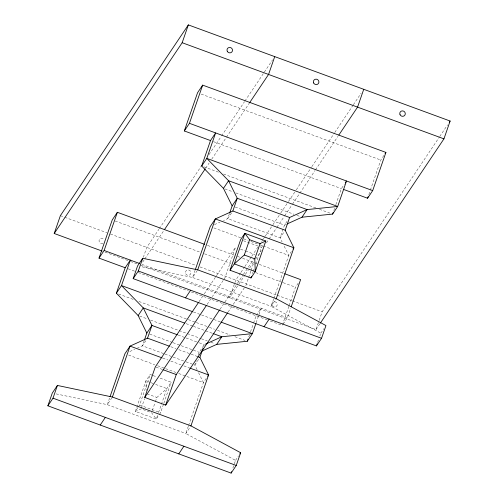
<?xml version="1.0" encoding="UTF-8"?>
<svg xmlns="http://www.w3.org/2000/svg" width="498" height="498" viewBox="0 0 498 498"><rect width="100%" height="100%" fill="white"/><g stroke="black" fill="none" stroke-linecap="round" stroke-linejoin="round"><path stroke-width="0.37" stroke-dasharray="2.49 1.87" d="M143.318 257.366L146.773 247.382L158.874 229.341M109.554 398.12L107.288 404.662L56.056 393.874M144.134 340.862L142.422 345.811L137.523 348.034M138.332 406.959L139.614 405.055L150.191 374.496L152.357 375.293M141.345 408.148L144.619 398.693M195.11 270.215L192.595 277.492L140.604 266.536M152.32 410.539L155.096 402.533M155.345 401.805L156.858 397.441L166.867 388.546L171.138 382.19L159.578 377.945M157.549 415.463L156.291 419.104L135.344 411.41L145.926 380.858L150.191 374.496M158.557 412.556L166.867 388.546L155.314 384.307M159.273 414.653L160.555 412.742L163.574 404.015M163.83 403.287L171.138 382.19M229.441 213.686L227.723 218.641L223.527 220.539M197.115 369.759L194.78 365.04L196.249 360.795M198.204 355.136L199.188 352.304L204.305 344.678L205.705 344.043M203.813 346.091L204.305 344.678L199.212 342.805M188.344 426.226L185.822 433.503L235.535 460.37L232.348 469.564M188.593 425.504L203.458 382.576L206.869 377.49M245.856 285.572L248.378 278.295M248.626 277.567L250.899 271.018M251.148 270.29L253.918 262.29M252.486 273.576L252.99 272.12M253.245 271.391L253.999 269.206M255.76 264.114L261.556 247.382L264.114 243.566M248.782 336.897L249.535 334.712M250.544 331.805L253.314 323.8M253.569 323.078L256.09 315.8M256.165 322.716L261.207 308.169L256.514 315.166M273.645 299.055L271.13 306.326L320.837 333.193L319.859 336.026M273.9 298.327L288.759 255.399L291.324 251.59M288.877 306.314L282.266 325.412L268.447 320.339M289.133 305.579L295.495 287.215L298.906 282.129M283.119 324.142L287.383 317.78L290.689 308.231M333.834 210.449L334.588 208.27M335.851 204.628L341.391 188.624L344.379 184.173M140.598 265.21L315.993 329.614L318.957 321.061M319.199 320.345L322.162 311.792L439.317 137.143M317.656 342.387L318.876 338.852M368.844 194.562L370.114 190.89M370.369 190.155L380.796 160.045L384.207 154.953M159.31 228.694L201.242 166.183M209.023 154.579L221.124 136.539M221.56 135.892L244.468 101.735M244.904 101.088L272.568 59.847M142.733 262.029L144.439 259.483M144.868 258.848L163.63 230.873M205.662 168.212L209.129 163.045M211.731 159.167L226.036 137.84M226.466 137.193L249.791 102.426M145.833 340.725L142.422 345.811L164.234 353.823M231.564 212.914L227.723 218.641L280.081 237.863L282.086 241.91M111.982 397.672L107.288 404.662L185.822 433.503L190.516 426.506M197.283 270.495L192.595 277.492L271.13 306.326L276.247 298.7M199.088 301.601L203.856 294.492M204.292 293.851L215.995 276.402M216.425 275.755L235.498 247.325L224.915 277.878L212.347 296.621M137.902 407.594L135.344 411.41L141.096 408.877L151.566 412.718L156.291 419.104L158.85 415.288M207.143 304.371L211.911 297.262M240.534 272.979L235.778 280.069L229.603 297.891L238.561 284.539M240.964 272.331L244.425 267.177M244.854 266.536L251.341 256.868M251.77 256.221L257.821 247.201M261.711 241.399L263.012 239.47M263.442 238.822L264.743 236.886M265.173 236.245L272.524 225.289M272.954 224.642L280.306 213.686M280.735 213.044L288.087 202.088M288.516 201.441L295.868 190.485M296.298 189.844L311.424 167.284M311.86 166.643L334.339 133.128M334.768 132.487L352.926 105.42M353.356 104.773L361.137 93.176M220.029 309.295L236.936 284.09M237.365 283.443L243.005 275.045M243.435 274.398L253.407 259.539M238.99 283.904L244.96 275.002M245.39 274.367L248.371 269.916M249.654 268.005L253.488 262.284M255.655 259.053L261.294 250.65M266.492 242.9L268.659 239.669M269.094 239.021L276.465 228.034M276.894 227.387L284.265 216.406M284.7 215.759L292.065 204.771M292.5 204.124L299.435 193.79M299.871 193.143L315.041 170.528M315.471 169.88L337.943 136.384M287.047 221.317L284.489 225.133L280.081 237.863L284.346 231.508M228.09 312.065L232.852 304.957M233.288 304.309L244.991 286.86M194.78 365.04L199.044 358.678M439.746 136.496L447.528 124.898M315.993 329.614L319.884 323.812M235.535 460.37L238.517 455.919M320.837 333.193L323.825 328.742M214.426 224.66L220.029 222.127M286.593 224.181L284.489 225.133L235.044 206.975M129.822 351.52L134.721 349.297M201.173 94.085L380.796 160.045M213.412 141.631L341.391 188.624M203.869 166.824L218.41 172.165M223.502 174.032L315.85 207.946M319.486 209.285L331.12 213.555M224.909 188.904L232.18 191.574M235.815 192.907L293.988 214.271M296.895 215.335L300.537 216.674M213.866 227.897L240.771 237.776M243.678 238.847L248.041 240.447M250.948 241.518L258.948 244.456M259.676 244.723L262.583 245.788M263.311 246.056L288.759 255.399L283.754 245.284M243.503 240.752L259.39 246.585M260.112 246.852L261.556 247.382M240.553 249.181L244.885 250.768M245.607 251.036L254.995 254.484M207.529 245.408L233.792 255.051M237.44 256.389L239.631 257.192M242.545 258.263L258.568 264.145M259.29 264.413L283.935 273.464M115.144 220.994L200.221 252.231M204.597 253.837L230.86 263.486M255.623 272.574L282.441 282.428M283.169 282.69L295.495 287.215M60.383 215.659L64.012 216.997M64.74 217.259L106.846 232.722M110.475 234.054L195.652 265.334M200.028 266.94L276.427 294.997M277.156 295.264L291.672 300.593M292.401 300.86L322.162 311.792M141.949 264.376L287.383 317.78M105.028 252.144L129.71 261.207M130.439 261.475L137.697 264.139M128.104 268.802L134.653 271.205M138.288 272.543L188.462 290.969M191.369 292.033L267.725 320.071M193.485 312.003L200.762 314.674M201.485 314.941L213.119 319.212M213.847 319.479L220.396 321.882M118.561 294.001L133.831 299.609M138.923 301.477L187.64 319.367M188.369 319.635L195.639 322.306M196.368 322.573L208.73 327.111M209.459 327.379L214.551 329.246M217.458 330.317L229.821 334.855M234.907 336.723L245.091 340.464M186.171 323.669L192.714 326.072M193.442 326.339L212.347 333.28M139.602 316.074L147.601 319.013M150.514 320.083L200.688 338.509M201.416 338.777L207.23 340.912M210.866 342.244L214.501 343.583M178.128 335.061L185.399 337.731M186.128 337.999L198.484 342.543M149.736 334.152L172.283 342.425M173.005 342.692L199.188 352.304M170.808 346.726L175.9 348.594M178.807 349.664L190.441 353.935M191.17 354.203L196.99 356.338M164.963 354.09L185.324 361.567M186.053 361.834L193.324 364.505M162.765 358.124L167.857 359.992M170.764 361.062L180.942 364.797M183.855 365.868L188.941 367.736M128.559 355.074L154.735 364.685M157.648 365.756L164.919 368.427M165.647 368.694L175.825 372.429M178.732 373.5L203.458 382.576L198.447 372.46M156.036 367.132L162.535 369.516M153.079 375.56L156.689 376.886M150.259 382.445L145.926 380.858L146.275 390.6M150.981 382.713L154.592 384.039M147.084 393.856L156.858 397.441M139.614 405.055L160.555 412.742M103.03 243.398A2.795 2.689 33.9 0 1 99.326 242.034A2.795 2.689 33.9 0 1 100.571 238.436A2.795 2.689 33.9 0 1 104.275 239.793M272.188 305.442A2.702 2.596 33.9 0 0 276.801 305.897A2.702 2.596 33.9 0 0 274.747 301.744A2.702 2.596 33.9 0 0 272.188 305.442M185.717 273.757A2.795 2.689 33.9 0 0 190.491 274.224A2.795 2.689 33.9 0 0 188.362 269.928A2.795 2.689 33.9 0 0 185.717 273.757"/><path stroke-width="0.75" d="M102.127 251.079L54.214 233.487L60.383 215.659L188.344 24.9L450.124 121.026L443.948 138.855L320.314 323.171M47.876 405.808L52.29 393.078L57.407 385.446L112.405 397.037L190.939 425.871L240.652 452.738L236.245 465.468L231.122 473.1L47.876 405.808L53 398.182L57.407 385.446M144.383 340.153L146.829 333.081L138.151 315.545L116.383 293.198L121.5 285.566L130.314 260.105L125.197 267.737L99.021 258.12L112.249 219.929L117.366 212.297L204.61 244.331M99.021 258.12L104.138 250.494L117.366 212.297M54.214 233.487L182.168 42.722L188.344 24.9M116.383 293.198L125.197 267.737M133.184 278.637L137.591 265.901L142.708 258.275L197.712 269.86L276.247 298.7L325.953 325.561L321.546 338.298L316.429 345.923L133.184 278.637L138.301 271.005L142.708 258.275M229.684 212.982L232.136 205.904L223.453 188.369L201.684 166.027L206.801 158.395L215.622 132.929L210.505 140.561L184.322 130.949L197.55 92.753L202.667 85.121L385.913 152.413L372.691 190.609L367.568 198.235L343.576 189.427M184.322 130.949L189.445 123.317L202.667 85.121M110.058 396.663L124.923 353.736L130.04 346.11L147.539 338.179L169.357 346.191M112.405 397.037L130.04 346.11L162.037 357.857M201.684 166.027L210.505 140.561M147.539 338.179L151.946 325.449L143.268 307.913L121.5 285.566L192.763 311.736M227.654 312.707L165.672 405.111L144.731 397.423L155.314 366.864L198.652 302.249M195.365 269.486L210.231 226.565L215.348 218.933L232.846 211.009L285.198 230.232L293.882 247.774L276.247 298.7M197.712 269.86L215.348 218.933L293.882 247.774L293.029 249.044M274.728 56.623L268.559 74.445L249.791 102.426M232.846 211.009L237.253 198.279L228.57 180.737L206.801 158.395L337.694 206.458L346.508 180.992L345.232 182.903M165.672 405.111L176.255 374.558L219.599 309.937M230.032 270.246L240.615 239.694L244.879 233.332L265.82 241.026L255.244 271.578L250.98 277.94L230.032 270.246L234.297 263.89L244.313 254.995L249.604 239.719L244.879 233.332L234.297 263.89L255.244 271.578L254.783 258.842L260.074 243.559L265.82 241.026M190.939 425.871L208.575 374.944L199.897 357.408L203.078 348.214M250.98 277.94L251.478 276.483M285.198 230.232L289.612 217.501L307.104 209.577L337.694 206.458L332.577 214.09L301.987 217.209L287.29 223.863M201.989 351.04L216.686 344.379L247.269 341.261L248.029 339.082M255.916 323.445L252.386 333.635L247.269 341.261M363.733 89.304L357.564 107.132L338.796 135.107M231.122 473.1L231.614 471.687M291.199 306.762L300.611 279.59L284.663 273.732M332.577 214.09L333.081 212.634M316.429 345.923L317.164 343.801M367.568 198.235L368.078 196.766M164.483 229.597L205.226 168.859M138.151 315.545L143.268 307.913L184.714 323.134M223.453 188.369L228.57 180.737L307.104 209.577L301.987 217.209M146.829 333.081L151.946 325.449L177.4 334.799M232.136 205.904L237.253 198.279L289.612 217.501M100.235 425.037L105.352 417.405M185.536 297.86L190.659 290.228M144.731 397.423L206.278 305.666M216.686 344.379L221.803 336.754L252.386 333.635L221.118 322.15M207.722 376.22L208.575 374.944L189.67 368.003M178.77 453.877L183.887 446.245M264.071 326.7L269.194 319.069M385.06 153.683L385.913 152.413M449.258 122.315L450.124 121.026M239.799 454.008L240.652 452.738M205.705 344.043L221.803 336.754L213.076 333.548M182.168 42.722L443.948 138.855M189.445 123.317L372.691 190.609M249.604 239.719L260.074 243.559M244.313 254.995L254.783 258.842M104.138 250.494L139.77 263.579M138.301 271.005L321.546 338.298M197.712 356.605L199.897 357.408M163.257 369.784L176.255 374.558M53 398.182L236.245 465.468M400.056 114.721A2.795 2.689 33.9 0 0 404.83 115.187A2.795 2.689 33.9 0 0 402.708 110.892A2.795 2.689 33.9 0 0 400.056 114.721M227.281 51.275A2.795 2.689 33.9 0 0 232.056 51.742A2.795 2.689 33.9 0 0 229.933 47.447A2.795 2.689 33.9 0 0 227.281 51.275M313.672 82.998A2.795 2.689 33.9 0 0 318.446 83.465A2.795 2.689 33.9 0 0 316.317 79.17A2.795 2.689 33.9 0 0 313.672 82.998"/></g></svg>
